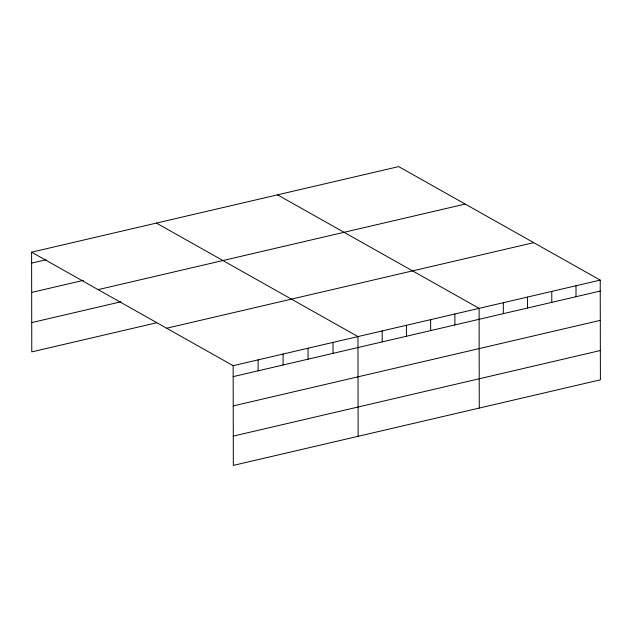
<?xml version="1.0" encoding="UTF-8"?>
<svg xmlns="http://www.w3.org/2000/svg" width="632" height="632" viewBox="0 0 632 632"><rect width="100%" height="100%" fill="white"/><g stroke="black" fill="none" stroke-linecap="round" stroke-linejoin="round"><path stroke-width="0.95" d="M31.6 252.176L398.673 166.603L600.226 280.11L600.4 379.824L233.327 465.397L233.153 365.683L31.6 252.176L31.774 351.89L156.578 322.794M31.616 263.125L46.018 259.768M31.671 292.418L83.511 280.332M98.11 289.63L465.184 204.065M31.726 322.597L121.004 301.78M166.643 328.221L533.716 242.656M233.153 365.683L600.226 280.11M233.168 376.632L600.242 291.06M233.224 405.918L600.297 320.353M233.279 436.104L600.353 350.531M277.535 194.846L479.096 308.353L479.269 408.067M156.404 223.08L357.957 336.587L358.131 436.301M575.997 285.759L576.021 296.708M551.776 291.407L551.791 302.357M527.546 297.056L527.562 308.005M503.317 302.704L503.341 313.654M454.866 314.001L454.882 324.943M430.637 319.642L430.661 330.591M406.416 325.29L406.431 336.24M382.186 330.939L382.202 341.888M333.001 342.41L333.017 353.351M308.037 348.224L308.053 359.173M283.073 354.046L283.097 364.996M258.117 359.861L258.132 370.81"/></g></svg>
